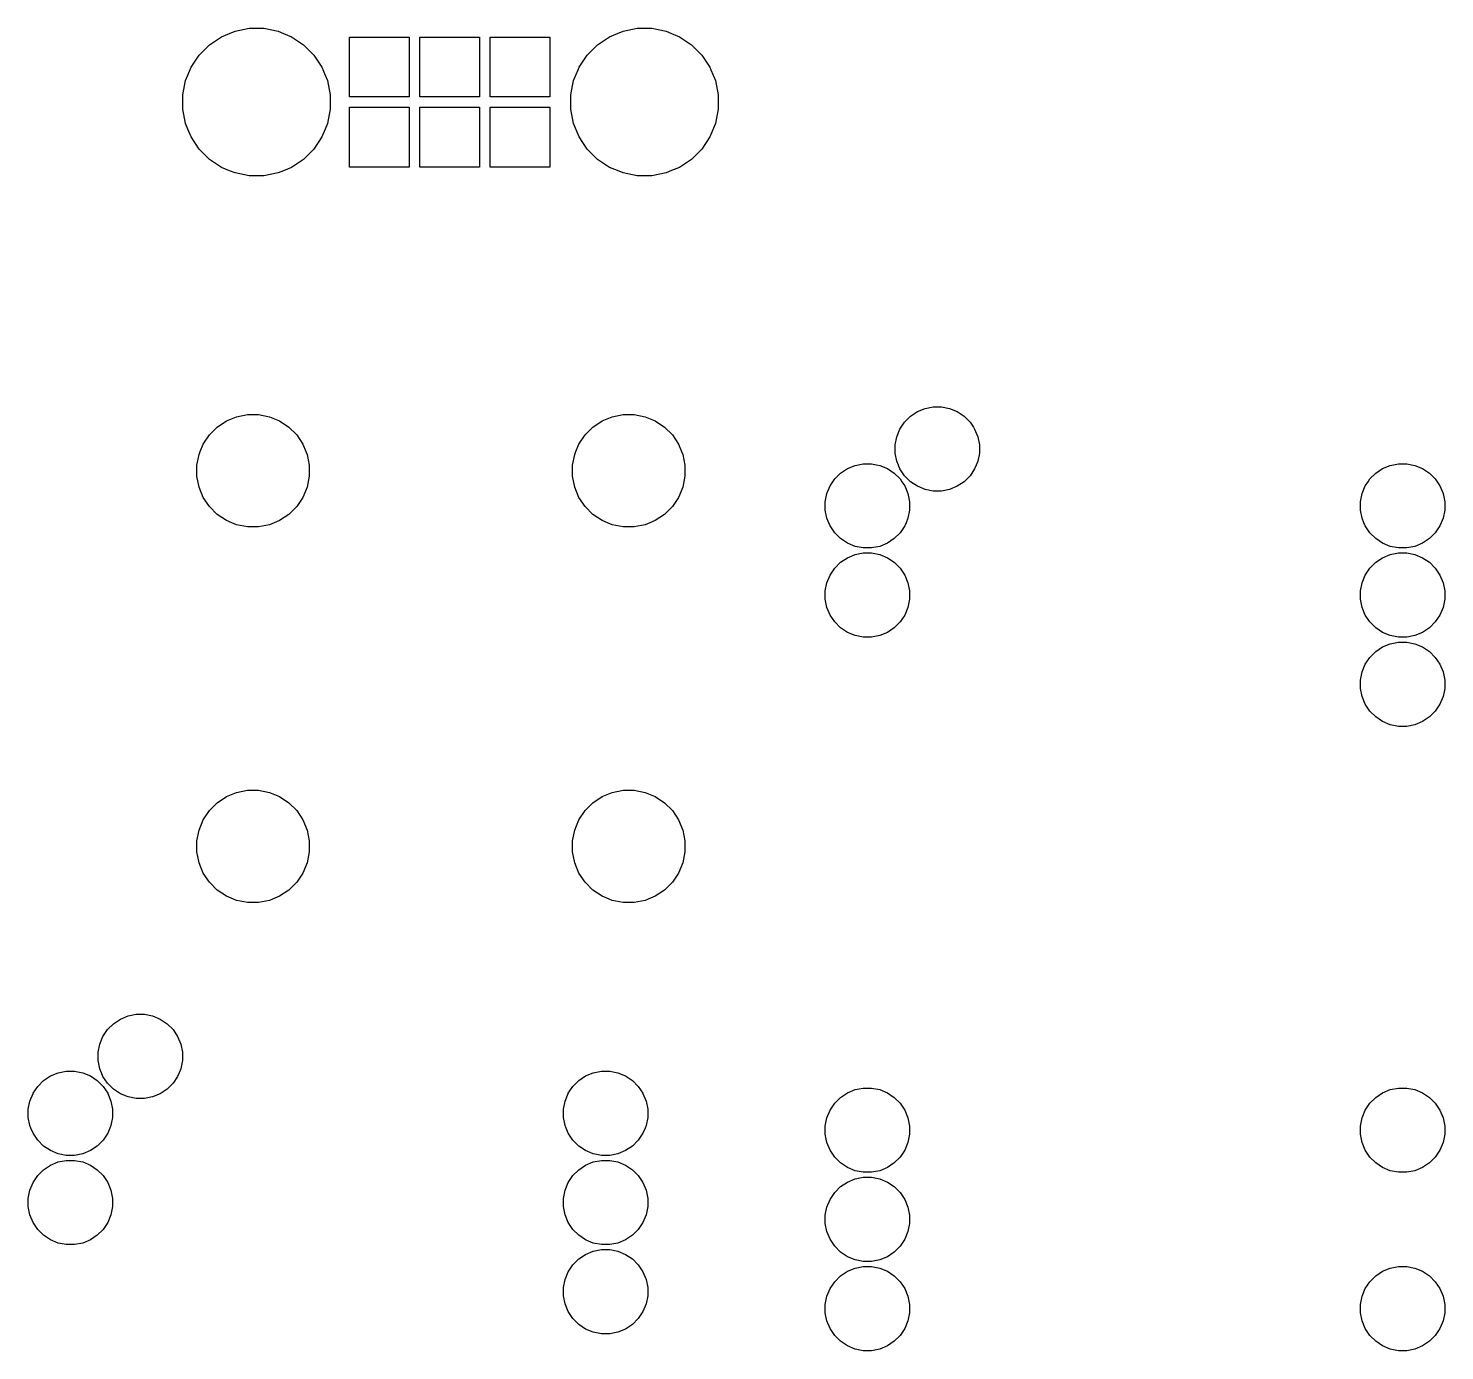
# Model space of a CAD drawing. Extents: x 4.1 to 91, y -81.8 to 12.9.
# Drawn here: x 4.1 to 44.44, y -24.76 to 12.9 of the extents above; entities that cross this region are included whole.
import ezdxf

# ---------------------------------------------------------------- set-up
doc = ezdxf.new("R2010")
doc.units = 0
doc.layers.add('BLACK', color=7, linetype='CONTINUOUS')

msp = doc.modelspace()

# ---------------------------------------------------------------- linework, layer by layer
at = {"layer": 'BLACK', "linetype": 'CONTINUOUS'}
for p, q in [((9.26141, 12.4311), (9.60536, 12.6609)), ((9.60536, 12.6609), (9.82923, 12.7536)), ((9.82923, 12.7536), (9.98753, 12.8192)), ((9.98753, 12.8192), (10.3932, 12.8999)), ((10.3932, 12.8999), (10.8069, 12.8999)), ((10.8069, 12.8999), (11.2126, 12.8192)), ((11.2126, 12.8192), (11.3709, 12.7536)), ((11.3709, 12.7536), (11.5948, 12.6609)), ((11.5948, 12.6609), (11.9388, 12.4311)), ((13.2499, 10.95), (13.2499, 12.65)), ((13.2499, 12.65), (14.9499, 12.65)), ((14.9499, 12.65), (14.9499, 10.95)), ((15.25, 10.9499), (15.25, 12.6499)), ((15.25, 12.6499), (16.95, 12.6499)), ((16.95, 12.6499), (16.95, 10.9499)), ((17.2501, 10.95), (17.2501, 12.6501)), ((17.2501, 12.6501), (18.9501, 12.6501)), ((18.9501, 12.6501), (18.9501, 10.95)), ((20.3113, 12.4311), (20.6553, 12.6609)), ((20.6553, 12.6609), (20.8792, 12.7536)), ((20.8792, 12.7536), (21.0375, 12.8192)), ((21.0375, 12.8192), (21.4432, 12.8999)), ((21.4432, 12.8999), (21.8568, 12.8999)), ((21.8568, 12.8999), (22.2625, 12.8192)), ((22.2625, 12.8192), (22.4208, 12.7536)), ((22.4208, 12.7536), (22.6447, 12.6609)), ((22.6447, 12.6609), (22.9887, 12.4311)), ((8.73908, 11.7946), (8.9689, 12.1386)), ((8.9689, 12.1386), (9.26141, 12.4311)), ((11.9388, 12.4311), (12.2313, 12.1386)), ((12.2313, 12.1386), (12.4611, 11.7946)), ((19.789, 11.7946), (20.0188, 12.1386)), ((20.0188, 12.1386), (20.3113, 12.4311)), ((22.9887, 12.4311), (23.2812, 12.1386)), ((23.2812, 12.1386), (23.511, 11.7946)), ((8.64635, 11.5707), (8.73908, 11.7946)), ((12.4611, 11.7946), (12.5538, 11.5707)), ((19.6307, 11.4125), (19.7577, 11.7192)), ((19.7577, 11.7192), (19.789, 11.7946)), ((23.511, 11.7946), (23.5422, 11.7192)), ((23.5422, 11.7192), (23.6693, 11.4125)), ((8.50008, 11.0067), (8.58078, 11.4124)), ((8.58078, 11.4124), (8.64635, 11.5707)), ((12.5538, 11.5707), (12.6194, 11.4124)), ((12.6194, 11.4124), (12.7001, 11.0067)), ((19.55, 11.0068), (19.6307, 11.4125)), ((23.6693, 11.4125), (23.75, 11.0068)), ((8.50008, 10.5931), (8.50008, 11.0067)), ((12.7001, 11.0067), (12.7001, 10.5931)), ((14.9499, 10.95), (13.2499, 10.95)), ((16.95, 10.9499), (15.25, 10.9499)), ((18.9501, 10.95), (17.2501, 10.95)), ((19.55, 10.5931), (19.55, 11.0068)), ((23.75, 11.0068), (23.75, 10.5931)), ((8.58078, 10.1873), (8.50008, 10.5931)), ((12.7001, 10.5931), (12.6194, 10.1873)), ((13.25, 8.95), (13.25, 10.65)), ((13.25, 10.65), (14.95, 10.65)), ((14.95, 10.65), (14.95, 8.95)), ((15.25, 8.95006), (15.25, 10.6501)), ((15.25, 10.6501), (16.95, 10.6501)), ((16.95, 10.6501), (16.95, 8.95006)), ((17.25, 8.95004), (17.25, 10.65)), ((17.25, 10.65), (18.95, 10.65)), ((18.95, 10.65), (18.95, 8.95004)), ((19.6307, 10.1874), (19.55, 10.5931)), ((23.75, 10.5931), (23.6693, 10.1874)), ((8.64635, 10.029), (8.58078, 10.1873)), ((12.6194, 10.1873), (12.5538, 10.029)), ((19.6307, 10.1873), (19.6307, 10.1874)), ((19.789, 9.8052), (19.6307, 10.1873)), ((23.6693, 10.1873), (23.511, 9.8052)), ((23.6693, 10.1874), (23.6693, 10.1873)), ((8.73908, 9.80517), (8.64635, 10.029)), ((8.9689, 9.46122), (8.73908, 9.80517)), ((12.4611, 9.80517), (12.2313, 9.46122)), ((12.5538, 10.029), (12.4611, 9.80517)), ((20.0188, 9.46125), (19.789, 9.8052)), ((23.511, 9.8052), (23.2812, 9.46125)), ((9.26141, 9.16871), (8.9689, 9.46122)), ((12.2313, 9.46122), (11.9388, 9.16871)), ((20.3113, 9.16874), (20.0188, 9.46125)), ((23.2812, 9.46125), (22.9887, 9.16874)), ((9.60536, 8.93889), (9.26141, 9.16871)), ((9.82923, 8.84616), (9.60536, 8.93889)), ((11.5948, 8.93889), (11.3709, 8.84616)), ((11.9388, 9.16871), (11.5948, 8.93889)), ((14.95, 8.95), (13.25, 8.95)), ((16.95, 8.95006), (15.25, 8.95006)), ((18.95, 8.95004), (17.25, 8.95004)), ((20.6553, 8.93892), (20.3113, 9.16874)), ((20.8792, 8.84619), (20.6553, 8.93892)), ((22.6447, 8.93892), (22.4208, 8.84619)), ((22.9887, 9.16874), (22.6447, 8.93892)), ((9.98753, 8.78059), (9.82923, 8.84616)), ((10.3932, 8.69989), (9.98753, 8.78059)), ((10.8069, 8.69989), (10.3932, 8.69989)), ((11.2126, 8.78059), (10.8069, 8.69989)), ((11.3709, 8.84616), (11.2126, 8.78059)), ((21.0375, 8.78062), (20.8792, 8.84619)), ((21.4432, 8.69992), (21.0375, 8.78062)), ((21.8568, 8.69992), (21.4432, 8.69992)), ((22.2625, 8.78062), (21.8568, 8.69992)), ((22.4208, 8.84619), (22.2625, 8.78062)), ((29.4216, 1.98343), (29.64, 2.07388)), ((29.64, 2.07388), (29.8718, 2.12)), ((29.64, 2.07388), (29.64, 2.07388)), ((29.64, 2.07388), (29.64, 2.07388)), ((29.8718, 2.12), (30.1082, 2.12)), ((30.1082, 2.12), (30.34, 2.07388)), ((30.34, 2.07388), (30.34, 2.07388)), ((30.34, 2.07388), (30.34, 2.07388)), ((30.34, 2.07388), (30.5584, 1.98343)), ((9.48006, 1.5428), (9.74212, 1.7179)), ((9.74212, 1.7179), (10.0333, 1.83851)), ((10.0333, 1.83851), (10.3424, 1.9)), ((10.0333, 1.83851), (10.0333, 1.83851)), ((10.0333, 1.83851), (10.0333, 1.83851)), ((10.3424, 1.9), (10.6576, 1.9)), ((10.6576, 1.9), (10.9667, 1.83851)), ((10.9667, 1.83851), (10.9667, 1.83851)), ((10.9667, 1.83851), (10.9667, 1.83851)), ((10.9667, 1.83851), (11.2579, 1.7179)), ((11.2579, 1.7179), (11.5199, 1.5428)), ((20.1801, 1.5428), (20.4421, 1.7179)), ((20.4421, 1.7179), (20.7333, 1.83851)), ((20.7333, 1.83851), (21.0424, 1.9)), ((20.7333, 1.83851), (20.7333, 1.83851)), ((20.7333, 1.83851), (20.7333, 1.83851)), ((21.0424, 1.9), (21.3576, 1.9)), ((21.3576, 1.9), (21.6667, 1.83851)), ((21.6667, 1.83851), (21.6667, 1.83851)), ((21.6667, 1.83851), (21.6667, 1.83851)), ((21.6667, 1.83851), (21.9579, 1.7179)), ((21.9579, 1.7179), (22.2199, 1.5428)), ((28.9629, 1.5428), (29.0579, 1.68495)), ((29.0579, 1.68495), (29.225, 1.8521)), ((29.225, 1.8521), (29.4216, 1.98343)), ((30.5584, 1.98343), (30.755, 1.8521)), ((30.755, 1.8521), (30.9221, 1.68495)), ((30.9221, 1.68495), (31.0171, 1.5428)), ((9.0821, 1.05788), (9.2572, 1.31994)), ((9.2572, 1.31994), (9.48006, 1.5428)), ((11.5199, 1.5428), (11.7428, 1.31994)), ((11.7428, 1.31994), (11.9179, 1.05788)), ((19.7821, 1.05788), (19.9572, 1.31994)), ((19.9572, 1.31994), (20.1801, 1.5428)), ((22.2199, 1.5428), (22.4428, 1.31994)), ((22.4428, 1.31994), (22.6179, 1.05788)), ((28.79, 1.03819), (28.8361, 1.27002)), ((28.8361, 1.27002), (28.9266, 1.48841)), ((28.9266, 1.48841), (28.9629, 1.5428)), ((31.0171, 1.5428), (31.0534, 1.48841)), ((31.0534, 1.48841), (31.1439, 1.27002)), ((31.1439, 1.27002), (31.19, 1.03819)), ((8.96149, 0.766701), (8.99681, 0.851987)), ((8.99681, 0.851987), (9.0821, 1.05788)), ((11.9179, 1.05788), (12.0032, 0.851987)), ((12.0032, 0.851987), (12.0385, 0.766701)), ((19.6615, 0.766701), (19.6968, 0.851987)), ((19.6968, 0.851987), (19.7821, 1.05788)), ((22.6179, 1.05788), (22.7032, 0.851987)), ((22.7032, 0.851987), (22.7385, 0.766701)), ((28.79, 0.801809), (28.79, 1.03819)), ((31.19, 1.03819), (31.19, 0.801809)), ((8.9, 0.457588), (8.96149, 0.766701)), ((8.9, 0.142412), (8.9, 0.457588)), ((12.0385, 0.766701), (12.1, 0.457588)), ((12.1, 0.457588), (12.1, 0.142412)), ((19.6, 0.457588), (19.6615, 0.766701)), ((19.6, 0.142412), (19.6, 0.457588)), ((22.7385, 0.766701), (22.8, 0.457588)), ((22.8, 0.457588), (22.8, 0.142412)), ((27.4316, 0.363426), (27.65, 0.453884)), ((27.65, 0.453885), (27.8818, 0.5)), ((27.65, 0.453884), (27.65, 0.453885)), ((27.65, 0.453884), (27.65, 0.453884)), ((27.8818, 0.5), (28.1182, 0.5)), ((28.1182, 0.5), (28.35, 0.453885)), ((28.35, 0.453885), (28.35, 0.453884)), ((28.35, 0.453884), (28.35, 0.453884)), ((28.35, 0.453884), (28.5684, 0.363426)), ((28.8361, 0.569975), (28.79, 0.801809)), ((28.8827, 0.457588), (28.8361, 0.569975)), ((28.9266, 0.351587), (28.8827, 0.457588)), ((31.0973, 0.457588), (31.0534, 0.351587)), ((31.1439, 0.569975), (31.0973, 0.457588)), ((31.19, 0.801809), (31.1439, 0.569975)), ((42.6716, 0.363426), (42.89, 0.453884)), ((42.89, 0.453885), (43.1218, 0.5)), ((42.89, 0.453884), (42.89, 0.453885)), ((42.89, 0.453884), (42.89, 0.453884)), ((43.1218, 0.5), (43.3582, 0.5)), ((43.3582, 0.5), (43.59, 0.453885)), ((43.59, 0.453885), (43.59, 0.453884)), ((43.59, 0.453884), (43.59, 0.453884)), ((43.59, 0.453884), (43.8084, 0.363426)), ((8.96149, -0.166701), (8.9, 0.142412)), ((12.1, 0.142412), (12.0385, -0.166701)), ((19.6615, -0.166701), (19.6, 0.142412)), ((22.8, 0.142412), (22.7385, -0.166701)), ((27.0164, -0.012101), (27.0679, 0.064955)), ((27.0679, 0.064955), (27.235, 0.232101)), ((27.235, 0.232101), (27.4316, 0.363426)), ((28.5684, 0.363426), (28.765, 0.232101)), ((28.765, 0.232101), (28.9321, 0.064955)), ((29.0579, 0.155045), (28.9266, 0.351587)), ((28.9321, 0.064955), (28.9836, -0.012101)), ((29.225, -0.012101), (29.0579, 0.155045)), ((30.9221, 0.155045), (30.755, -0.012101)), ((31.0534, 0.351587), (30.9221, 0.155045)), ((42.2564, -0.012101), (42.3079, 0.064955)), ((42.3079, 0.064955), (42.475, 0.232101)), ((42.475, 0.232101), (42.6716, 0.363426)), ((43.8084, 0.363426), (44.005, 0.232101)), ((44.005, 0.232101), (44.1721, 0.064955)), ((44.1721, 0.064955), (44.2236, -0.012101)), ((8.96149, -0.166703), (8.96149, -0.166701)), ((9.0821, -0.457884), (8.96149, -0.166703)), ((12.0385, -0.166703), (11.9179, -0.457884)), ((12.0385, -0.166701), (12.0385, -0.166703)), ((19.6615, -0.166703), (19.6615, -0.166701)), ((19.7821, -0.457884), (19.6615, -0.166703)), ((22.7385, -0.166703), (22.6179, -0.457884)), ((22.7385, -0.166701), (22.7385, -0.166703)), ((26.8, -0.581809), (26.8461, -0.349975)), ((26.8461, -0.349975), (26.9366, -0.131589)), ((26.9366, -0.131589), (27.0164, -0.012101)), ((28.9836, -0.012101), (29.0634, -0.131589)), ((29.0634, -0.131589), (29.1539, -0.349975)), ((29.1539, -0.349975), (29.2, -0.581809)), ((29.4216, -0.143426), (29.225, -0.012101)), ((29.4216, -0.143427), (29.4216, -0.143426)), ((29.64, -0.233885), (29.4216, -0.143427)), ((29.4216, -0.143427), (29.4216, -0.143427)), ((29.8718, -0.28), (29.64, -0.233885)), ((30.1082, -0.28), (29.8718, -0.28)), ((30.34, -0.233885), (30.1082, -0.28)), ((30.5584, -0.143427), (30.34, -0.233885)), ((30.755, -0.012101), (30.5584, -0.143426)), ((30.5584, -0.143426), (30.5584, -0.143427)), ((30.5584, -0.143427), (30.5584, -0.143427)), ((42.04, -0.581809), (42.0861, -0.349975)), ((42.0861, -0.349975), (42.1766, -0.131589)), ((42.1766, -0.131589), (42.2564, -0.012101)), ((44.2236, -0.012101), (44.3034, -0.131589)), ((44.3034, -0.131589), (44.3939, -0.349975)), ((44.3939, -0.349975), (44.44, -0.581809)), ((9.2572, -0.719941), (9.0821, -0.457884)), ((9.48006, -0.942801), (9.2572, -0.719941)), ((11.7428, -0.719941), (11.5199, -0.942801)), ((11.9179, -0.457884), (11.7428, -0.719941)), ((19.9572, -0.719941), (19.7821, -0.457884)), ((20.1801, -0.942801), (19.9572, -0.719941)), ((22.4428, -0.719941), (22.2199, -0.942801)), ((22.6179, -0.457884), (22.4428, -0.719941)), ((26.8, -0.818191), (26.8, -0.581809)), ((29.2, -0.581809), (29.2, -0.818191)), ((42.04, -0.818191), (42.04, -0.581809)), ((44.44, -0.581809), (44.44, -0.818191)), ((9.74212, -1.1179), (9.48006, -0.942801)), ((9.89902, -1.1829), (9.74212, -1.1179)), ((10.0333, -1.23851), (9.89902, -1.1829)), ((11.101, -1.1829), (10.9667, -1.23851)), ((11.2579, -1.1179), (11.101, -1.1829)), ((11.5199, -0.942801), (11.2579, -1.1179)), ((20.4421, -1.1179), (20.1801, -0.942801)), ((20.599, -1.1829), (20.4421, -1.1179)), ((20.7333, -1.23851), (20.599, -1.1829)), ((21.801, -1.1829), (21.6667, -1.23851)), ((21.9579, -1.1179), (21.801, -1.1829)), ((22.2199, -0.942801), (21.9579, -1.1179)), ((26.8461, -1.05002), (26.8, -0.818191)), ((26.9012, -1.1829), (26.8461, -1.05002)), ((26.9366, -1.26841), (26.9012, -1.1829)), ((29.0988, -1.1829), (29.0634, -1.26841)), ((29.1539, -1.05002), (29.0988, -1.1829)), ((29.2, -0.818191), (29.1539, -1.05002)), ((42.0861, -1.05002), (42.04, -0.818191)), ((42.1412, -1.1829), (42.0861, -1.05002)), ((42.1766, -1.26841), (42.1412, -1.1829)), ((44.3388, -1.1829), (44.3034, -1.26841)), ((44.3939, -1.05002), (44.3388, -1.1829)), ((44.44, -0.818191), (44.3939, -1.05002)), ((10.3424, -1.3), (10.0333, -1.23851)), ((10.6576, -1.3), (10.3424, -1.3)), ((10.9667, -1.23851), (10.6576, -1.3)), ((21.0424, -1.3), (20.7333, -1.23851)), ((21.3576, -1.3), (21.0424, -1.3)), ((21.6667, -1.23851), (21.3576, -1.3)), ((27.0679, -1.46496), (26.9366, -1.26841)), ((27.235, -1.6321), (27.0679, -1.46496)), ((28.9321, -1.46496), (28.765, -1.6321)), ((29.0634, -1.26841), (28.9321, -1.46496)), ((42.3079, -1.46496), (42.1766, -1.26841)), ((42.475, -1.6321), (42.3079, -1.46496)), ((44.1721, -1.46496), (44.005, -1.6321)), ((44.3034, -1.26841), (44.1721, -1.46496)), ((27.4316, -1.76343), (27.235, -1.6321)), ((27.65, -1.85389), (27.4316, -1.76343)), ((27.4316, -1.76343), (27.4316, -1.76343)), ((27.4316, -1.76343), (27.4316, -1.76343)), ((27.8818, -1.9), (27.65, -1.85389)), ((28.1182, -1.9), (27.8818, -1.9)), ((28.35, -1.85389), (28.1182, -1.9)), ((28.5684, -1.76343), (28.35, -1.85389)), ((28.765, -1.6321), (28.5684, -1.76343)), ((28.5684, -1.76343), (28.5684, -1.76343)), ((28.5684, -1.76343), (28.5684, -1.76343)), ((42.6716, -1.76343), (42.475, -1.6321)), ((42.89, -1.85389), (42.6716, -1.76343)), ((42.6716, -1.76343), (42.6716, -1.76343)), ((42.6716, -1.76343), (42.6716, -1.76343)), ((43.1218, -1.9), (42.89, -1.85389)), ((43.3582, -1.9), (43.1218, -1.9)), ((43.59, -1.85389), (43.3582, -1.9)), ((43.8084, -1.76343), (43.59, -1.85389)), ((44.005, -1.6321), (43.8084, -1.76343)), ((43.8084, -1.76343), (43.8084, -1.76343)), ((43.8084, -1.76343), (43.8084, -1.76343)), ((27.0679, -2.47504), (27.235, -2.3079)), ((27.235, -2.3079), (27.4316, -2.17657)), ((27.4316, -2.17657), (27.65, -2.08612)), ((27.65, -2.08611), (27.8818, -2.04)), ((27.65, -2.08612), (27.65, -2.08611)), ((27.65, -2.08612), (27.65, -2.08612)), ((27.8818, -2.04), (28.1182, -2.04)), ((28.1182, -2.04), (28.35, -2.08611)), ((28.35, -2.08611), (28.35, -2.08612)), ((28.35, -2.08612), (28.35, -2.08612)), ((28.35, -2.08612), (28.5684, -2.17657)), ((28.5684, -2.17657), (28.765, -2.3079)), ((28.765, -2.3079), (28.9321, -2.47504)), ((42.3079, -2.47504), (42.475, -2.3079)), ((42.475, -2.3079), (42.6716, -2.17657)), ((42.6716, -2.17657), (42.89, -2.08612)), ((42.89, -2.08611), (43.1218, -2.04)), ((42.89, -2.08612), (42.89, -2.08611)), ((42.89, -2.08612), (42.89, -2.08612)), ((43.1218, -2.04), (43.3582, -2.04)), ((43.3582, -2.04), (43.59, -2.08611)), ((43.59, -2.08611), (43.59, -2.08612)), ((43.59, -2.08612), (43.59, -2.08612)), ((43.59, -2.08612), (43.8084, -2.17657)), ((43.8084, -2.17657), (44.005, -2.3079)), ((44.005, -2.3079), (44.1721, -2.47504)), ((26.8461, -2.88997), (26.9366, -2.67159)), ((26.9366, -2.67159), (27.0679, -2.47504)), ((26.9366, -2.67159), (26.9366, -2.67159)), ((28.9321, -2.47504), (29.0634, -2.67159)), ((29.0634, -2.67159), (29.0634, -2.67159)), ((29.0634, -2.67159), (29.1539, -2.88997)), ((42.0861, -2.88997), (42.1766, -2.67159)), ((42.1766, -2.67159), (42.3079, -2.47504)), ((42.1766, -2.67159), (42.1766, -2.67159)), ((44.1721, -2.47504), (44.3034, -2.67159)), ((44.3034, -2.67159), (44.3034, -2.67159)), ((44.3034, -2.67159), (44.3939, -2.88997)), ((26.8, -3.12181), (26.8461, -2.88997)), ((26.8, -3.35819), (26.8, -3.12181)), ((29.1539, -2.88997), (29.2, -3.12181)), ((29.2, -3.12181), (29.2, -3.35819)), ((42.04, -3.12181), (42.0861, -2.88997)), ((42.04, -3.35819), (42.04, -3.12181)), ((44.3939, -2.88997), (44.44, -3.12181)), ((44.44, -3.12181), (44.44, -3.35819)), ((26.8461, -3.59002), (26.8, -3.35819)), ((26.8461, -3.59003), (26.8461, -3.59002)), ((26.9366, -3.80841), (26.8461, -3.59003)), ((29.1539, -3.59003), (29.0634, -3.80841)), ((29.2, -3.35819), (29.1539, -3.59002)), ((29.1539, -3.59002), (29.1539, -3.59003)), ((42.0861, -3.59002), (42.04, -3.35819)), ((42.0861, -3.59003), (42.0861, -3.59002)), ((42.1766, -3.80841), (42.0861, -3.59003)), ((44.3939, -3.59003), (44.3034, -3.80841)), ((44.44, -3.35819), (44.3939, -3.59002)), ((44.3939, -3.59002), (44.3939, -3.59003)), ((27.0679, -4.00495), (26.9366, -3.80841)), ((27.235, -4.1721), (27.0679, -4.00495)), ((28.9321, -4.00495), (28.765, -4.1721)), ((29.0634, -3.80841), (28.9321, -4.00495)), ((42.3079, -4.00495), (42.1766, -3.80841)), ((42.475, -4.1721), (42.3079, -4.00495)), ((44.1721, -4.00495), (44.005, -4.1721)), ((44.3034, -3.80841), (44.1721, -4.00495)), ((27.4316, -4.30343), (27.235, -4.1721)), ((27.65, -4.39389), (27.4316, -4.30343)), ((27.4316, -4.30343), (27.4316, -4.30343)), ((27.4316, -4.30343), (27.4316, -4.30343)), ((27.8818, -4.44), (27.65, -4.39389)), ((28.35, -4.39389), (28.1182, -4.44)), ((28.5684, -4.30343), (28.35, -4.39389)), ((28.765, -4.1721), (28.5684, -4.30343)), ((28.5684, -4.30343), (28.5684, -4.30343)), ((28.5684, -4.30343), (28.5684, -4.30343)), ((42.6716, -4.30343), (42.475, -4.1721)), ((42.89, -4.39389), (42.6716, -4.30343)), ((42.6716, -4.30343), (42.6716, -4.30343)), ((42.6716, -4.30343), (42.6716, -4.30343)), ((43.1218, -4.44), (42.89, -4.39389)), ((43.59, -4.39389), (43.3582, -4.44)), ((43.8084, -4.30343), (43.59, -4.39389)), ((44.005, -4.1721), (43.8084, -4.30343)), ((43.8084, -4.30343), (43.8084, -4.30343)), ((43.8084, -4.30343), (43.8084, -4.30343)), ((28.1182, -4.44), (27.8818, -4.44)), ((42.475, -4.8479), (42.6716, -4.71657)), ((42.6716, -4.71657), (42.89, -4.62612)), ((42.89, -4.62611), (43.1218, -4.58)), ((42.89, -4.62612), (42.89, -4.62611)), ((42.89, -4.62612), (42.89, -4.62612)), ((43.3582, -4.44), (43.1218, -4.44)), ((43.1218, -4.58), (43.3582, -4.58)), ((43.3582, -4.58), (43.59, -4.62611)), ((43.59, -4.62611), (43.59, -4.62612)), ((43.59, -4.62612), (43.59, -4.62612)), ((43.59, -4.62612), (43.8084, -4.71657)), ((43.8084, -4.71657), (44.005, -4.8479)), ((42.0861, -5.42997), (42.1766, -5.21159)), ((42.1766, -5.21159), (42.3079, -5.01504)), ((42.1766, -5.21159), (42.1766, -5.21159)), ((42.3079, -5.01504), (42.475, -4.8479)), ((44.005, -4.8479), (44.1721, -5.01504)), ((44.1721, -5.01504), (44.3034, -5.21159)), ((44.3034, -5.21159), (44.3034, -5.21159)), ((44.3034, -5.21159), (44.3939, -5.42997)), ((42.04, -5.66181), (42.0861, -5.42997)), ((44.3939, -5.42997), (44.44, -5.66181)), ((42.04, -5.89819), (42.04, -5.66181)), ((42.0861, -6.13002), (42.04, -5.89819)), ((44.44, -5.89819), (44.3939, -6.13002)), ((44.44, -5.66181), (44.44, -5.89819)), ((42.0861, -6.13003), (42.0861, -6.13002)), ((42.1766, -6.34841), (42.0861, -6.13003)), ((42.3079, -6.54495), (42.1766, -6.34841)), ((44.3034, -6.34841), (44.1721, -6.54495)), ((44.3939, -6.13003), (44.3034, -6.34841)), ((44.3939, -6.13002), (44.3939, -6.13003)), ((42.475, -6.7121), (42.3079, -6.54495)), ((42.6716, -6.84343), (42.475, -6.7121)), ((42.89, -6.93389), (42.6716, -6.84343)), ((42.6716, -6.84343), (42.6716, -6.84343)), ((42.6716, -6.84343), (42.6716, -6.84343)), ((43.8084, -6.84343), (43.59, -6.93389)), ((44.005, -6.7121), (43.8084, -6.84343)), ((43.8084, -6.84343), (43.8084, -6.84343)), ((43.8084, -6.84343), (43.8084, -6.84343)), ((44.1721, -6.54495), (44.005, -6.7121)), ((43.1218, -6.98), (42.89, -6.93389)), ((43.3582, -6.98), (43.1218, -6.98)), ((43.59, -6.93389), (43.3582, -6.98)), ((9.74212, -8.9821), (10.0333, -8.86149)), ((10.0333, -8.86149), (10.3424, -8.8)), ((10.0333, -8.86149), (10.0333, -8.86149)), ((10.0333, -8.86149), (10.0333, -8.86149)), ((10.3424, -8.8), (10.6576, -8.8)), ((10.6576, -8.8), (10.9667, -8.86149)), ((10.9667, -8.86149), (10.9667, -8.86149)), ((10.9667, -8.86149), (10.9667, -8.86149)), ((10.9667, -8.86149), (11.2579, -8.9821)), ((20.4421, -8.9821), (20.7333, -8.86149)), ((20.7333, -8.86149), (21.0424, -8.8)), ((20.7333, -8.86149), (20.7333, -8.86149)), ((20.7333, -8.86149), (20.7333, -8.86149)), ((21.0424, -8.8), (21.3576, -8.8)), ((21.3576, -8.8), (21.6667, -8.86149)), ((21.6667, -8.86149), (21.6667, -8.86149)), ((21.6667, -8.86149), (21.6667, -8.86149)), ((21.6667, -8.86149), (21.9579, -8.9821)), ((9.2572, -9.38006), (9.48006, -9.1572)), ((9.48006, -9.1572), (9.74212, -8.9821)), ((11.2579, -8.9821), (11.5199, -9.1572)), ((11.5199, -9.1572), (11.7428, -9.38006)), ((19.9572, -9.38006), (20.1801, -9.1572)), ((20.1801, -9.1572), (20.4421, -8.9821)), ((21.9579, -8.9821), (22.2199, -9.1572)), ((22.2199, -9.1572), (22.4428, -9.38006)), ((8.96149, -9.9333), (9.0821, -9.64212)), ((9.0821, -9.64212), (9.2572, -9.38006)), ((9.0821, -9.64212), (9.0821, -9.64212)), ((11.7428, -9.38006), (11.9179, -9.64212)), ((11.9179, -9.64212), (11.9179, -9.64212)), ((11.9179, -9.64212), (12.0385, -9.9333)), ((19.6615, -9.9333), (19.7821, -9.64212)), ((19.7821, -9.64212), (19.9572, -9.38006)), ((19.7821, -9.64212), (19.7821, -9.64212)), ((22.4428, -9.38006), (22.6179, -9.64212)), ((22.6179, -9.64212), (22.6179, -9.64212)), ((22.6179, -9.64212), (22.7385, -9.9333)), ((8.9, -10.2424), (8.96149, -9.9333)), ((12.0385, -9.9333), (12.1, -10.2424)), ((19.6, -10.2424), (19.6615, -9.9333)), ((22.7385, -9.9333), (22.8, -10.2424)), ((8.9, -10.5576), (8.9, -10.2424)), ((12.1, -10.2424), (12.1, -10.5576)), ((19.6, -10.5576), (19.6, -10.2424)), ((22.8, -10.2424), (22.8, -10.5576)), ((8.96149, -10.8667), (8.9, -10.5576)), ((9.0821, -11.1579), (8.96149, -10.8667)), ((8.96149, -10.8667), (8.96149, -10.8667)), ((12.0385, -10.8667), (11.9179, -11.1579)), ((12.1, -10.5576), (12.0385, -10.8667)), ((12.0385, -10.8667), (12.0385, -10.8667)), ((19.6615, -10.8667), (19.6, -10.5576)), ((19.7821, -11.1579), (19.6615, -10.8667)), ((19.6615, -10.8667), (19.6615, -10.8667)), ((22.7385, -10.8667), (22.6179, -11.1579)), ((22.8, -10.5576), (22.7385, -10.8667)), ((22.7385, -10.8667), (22.7385, -10.8667)), ((9.2572, -11.4199), (9.0821, -11.1579)), ((11.9179, -11.1579), (11.7428, -11.4199)), ((19.9572, -11.4199), (19.7821, -11.1579)), ((22.6179, -11.1579), (22.4428, -11.4199)), ((9.48006, -11.6428), (9.2572, -11.4199)), ((9.74212, -11.8179), (9.48006, -11.6428)), ((11.5199, -11.6428), (11.2579, -11.8179)), ((11.7428, -11.4199), (11.5199, -11.6428)), ((20.1801, -11.6428), (19.9572, -11.4199)), ((20.4421, -11.8179), (20.1801, -11.6428)), ((22.2199, -11.6428), (21.9579, -11.8179)), ((22.4428, -11.4199), (22.2199, -11.6428)), ((9.94801, -11.9032), (9.74212, -11.8179)), ((10.0333, -11.9385), (9.94801, -11.9032)), ((10.3424, -12), (10.0333, -11.9385)), ((10.6576, -12), (10.3424, -12)), ((10.9667, -11.9385), (10.6576, -12)), ((11.052, -11.9032), (10.9667, -11.9385)), ((11.2579, -11.8179), (11.052, -11.9032)), ((20.648, -11.9032), (20.4421, -11.8179)), ((20.7333, -11.9385), (20.648, -11.9032)), ((21.0424, -12), (20.7333, -11.9385)), ((21.3576, -12), (21.0424, -12)), ((21.6667, -11.9385), (21.3576, -12)), ((21.752, -11.9032), (21.6667, -11.9385)), ((21.9579, -11.8179), (21.752, -11.9032)), ((6.52504, -15.4479), (6.72159, -15.3166)), ((6.72159, -15.3166), (6.93997, -15.2261)), ((6.93997, -15.2261), (7.17181, -15.18)), ((6.93997, -15.2261), (6.93997, -15.2261)), ((6.93997, -15.2261), (6.93997, -15.2261)), ((7.17181, -15.18), (7.40819, -15.18)), ((7.40819, -15.18), (7.64002, -15.2261)), ((7.64002, -15.2261), (7.64003, -15.2261)), ((7.64003, -15.2261), (7.64003, -15.2261)), ((7.64003, -15.2261), (7.85841, -15.3166)), ((7.85841, -15.3166), (8.05495, -15.4479)), ((6.22657, -15.8116), (6.3579, -15.615)), ((6.3579, -15.615), (6.52504, -15.4479)), ((8.05495, -15.4479), (8.2221, -15.615)), ((8.2221, -15.615), (8.35343, -15.8116)), ((6.09, -16.2618), (6.13611, -16.03)), ((6.13611, -16.03), (6.22657, -15.8116)), ((6.22657, -15.8116), (6.22657, -15.8116)), ((8.35343, -15.8116), (8.35343, -15.8116)), ((8.35343, -15.8116), (8.44388, -16.03)), ((8.44388, -16.03), (8.49, -16.2618)), ((6.09, -16.4982), (6.09, -16.2618)), ((6.13611, -16.73), (6.09, -16.4982)), ((8.49, -16.4982), (8.44388, -16.73)), ((8.49, -16.2618), (8.49, -16.4982)), ((4.53505, -17.0679), (4.73159, -16.9366)), ((4.73159, -16.9366), (4.94997, -16.8461)), ((4.94997, -16.8461), (5.18181, -16.8)), ((4.94997, -16.8461), (4.94997, -16.8461)), ((4.94997, -16.8461), (4.94997, -16.8461)), ((5.18181, -16.8), (5.41819, -16.8)), ((5.41819, -16.8), (5.65002, -16.8461)), ((5.65002, -16.8461), (5.65003, -16.8461)), ((5.65003, -16.8461), (5.65003, -16.8461)), ((5.65003, -16.8461), (5.86841, -16.9366)), ((5.86841, -16.9366), (6.06495, -17.0679)), ((6.1842, -16.8461), (6.13611, -16.73)), ((6.22657, -16.9484), (6.1842, -16.8461)), ((8.3958, -16.8461), (8.35343, -16.9484)), ((8.44388, -16.73), (8.3958, -16.8461)), ((19.775, -17.0679), (19.9716, -16.9366)), ((19.9716, -16.9366), (20.19, -16.8461)), ((20.19, -16.8461), (20.4218, -16.8)), ((20.19, -16.8461), (20.19, -16.8461)), ((20.19, -16.8461), (20.19, -16.8461)), ((20.4218, -16.8), (20.6582, -16.8)), ((20.6582, -16.8), (20.89, -16.8461)), ((20.89, -16.8461), (20.89, -16.8461)), ((20.89, -16.8461), (20.89, -16.8461)), ((20.89, -16.8461), (21.1084, -16.9366)), ((21.1084, -16.9366), (21.305, -17.0679)), ((4.23705, -17.4309), (4.3679, -17.235)), ((4.3679, -17.235), (4.53505, -17.0679)), ((6.06495, -17.0679), (6.2321, -17.235)), ((6.3579, -17.145), (6.22657, -16.9484)), ((6.2321, -17.235), (6.36295, -17.4309)), ((6.52504, -17.3121), (6.3579, -17.145)), ((6.72159, -17.4434), (6.52504, -17.3121)), ((8.05495, -17.3121), (7.85841, -17.4434)), ((8.2221, -17.145), (8.05495, -17.3121)), ((8.35343, -16.9484), (8.2221, -17.145)), ((19.477, -17.4309), (19.6079, -17.235)), ((19.6079, -17.235), (19.775, -17.0679)), ((21.305, -17.0679), (21.4721, -17.235)), ((21.4721, -17.235), (21.603, -17.4309)), ((27.4316, -17.4166), (27.65, -17.3261)), ((27.65, -17.3261), (27.8818, -17.28)), ((27.8818, -17.28), (28.1182, -17.28)), ((28.1182, -17.28), (28.35, -17.3261)), ((28.35, -17.3261), (28.5684, -17.4166)), ((42.6716, -17.4166), (42.89, -17.3261)), ((42.89, -17.3261), (43.1218, -17.28)), ((43.1218, -17.28), (43.3582, -17.28)), ((43.3582, -17.28), (43.59, -17.3261)), ((43.59, -17.3261), (43.8084, -17.4166)), ((4.1, -17.8818), (4.14611, -17.65)), ((4.14611, -17.65), (4.23657, -17.4316)), ((4.23657, -17.4316), (4.23705, -17.4309)), ((6.36295, -17.4309), (6.36343, -17.4316)), ((6.36343, -17.4316), (6.45388, -17.65)), ((6.45388, -17.65), (6.5, -17.8818)), ((6.93997, -17.5339), (6.72159, -17.4434)), ((6.72159, -17.4434), (6.72159, -17.4434)), ((6.72159, -17.4434), (6.72159, -17.4434)), ((7.17181, -17.58), (6.93997, -17.5339)), ((7.40819, -17.58), (7.17181, -17.58)), ((7.64002, -17.5339), (7.40819, -17.58)), ((7.85841, -17.4434), (7.64002, -17.5339)), ((7.85841, -17.4434), (7.85841, -17.4434)), ((7.85841, -17.4434), (7.85841, -17.4434)), ((19.34, -17.8818), (19.3861, -17.65)), ((19.3861, -17.65), (19.4766, -17.4316)), ((19.4766, -17.4316), (19.477, -17.4309)), ((21.603, -17.4309), (21.6034, -17.4316)), ((21.6034, -17.4316), (21.6939, -17.65)), ((21.6939, -17.65), (21.74, -17.8818)), ((26.9366, -17.9116), (27.0679, -17.715)), ((27.0679, -17.715), (27.235, -17.5479)), ((27.235, -17.5479), (27.4316, -17.4166)), ((27.4316, -17.4166), (27.4316, -17.4166)), ((28.5684, -17.4166), (28.5684, -17.4166)), ((28.5684, -17.4166), (28.765, -17.5479)), ((28.765, -17.5479), (28.9321, -17.715)), ((28.9321, -17.715), (29.0634, -17.9116)), ((42.1766, -17.9116), (42.3079, -17.715)), ((42.3079, -17.715), (42.475, -17.5479)), ((42.475, -17.5479), (42.6716, -17.4166)), ((42.6716, -17.4166), (42.6716, -17.4166)), ((43.8084, -17.4166), (43.8084, -17.4166)), ((43.8084, -17.4166), (44.005, -17.5479)), ((44.005, -17.5479), (44.1721, -17.715)), ((44.1721, -17.715), (44.3034, -17.9116)), ((4.1, -18.1182), (4.1, -17.8818)), ((4.14611, -18.35), (4.1, -18.1182)), ((6.5, -18.1182), (6.45388, -18.35)), ((6.5, -17.8818), (6.5, -18.1182)), ((19.34, -18.1182), (19.34, -17.8818)), ((19.3861, -18.35), (19.34, -18.1182)), ((21.74, -18.1182), (21.6939, -18.35)), ((21.74, -17.8818), (21.74, -18.1182)), ((26.8, -18.3618), (26.8461, -18.13)), ((26.8461, -18.13), (26.9366, -17.9116)), ((26.9366, -17.9116), (26.9366, -17.9116)), ((29.0634, -17.9116), (29.0634, -17.9116)), ((29.0634, -17.9116), (29.1539, -18.13)), ((29.1539, -18.13), (29.2, -18.3618)), ((42.04, -18.3618), (42.0861, -18.13)), ((42.0861, -18.13), (42.1766, -17.9116)), ((42.1766, -17.9116), (42.1766, -17.9116)), ((44.3034, -17.9116), (44.3034, -17.9116)), ((44.3034, -17.9116), (44.3939, -18.13)), ((44.3939, -18.13), (44.44, -18.3618)), ((4.17474, -18.4191), (4.14611, -18.35)), ((4.23657, -18.5684), (4.17474, -18.4191)), ((6.42526, -18.4191), (6.36343, -18.5684)), ((6.45388, -18.35), (6.42526, -18.4191)), ((19.4147, -18.4191), (19.3861, -18.35)), ((19.4766, -18.5684), (19.4147, -18.4191)), ((21.6653, -18.4191), (21.6034, -18.5684)), ((21.6939, -18.35), (21.6653, -18.4191)), ((26.8, -18.5982), (26.8, -18.3618)), ((29.2, -18.3618), (29.2, -18.5982)), ((42.04, -18.5982), (42.04, -18.3618)), ((44.44, -18.3618), (44.44, -18.5982)), ((4.3679, -18.765), (4.23657, -18.5684)), ((4.53505, -18.9321), (4.3679, -18.765)), ((4.73159, -19.0634), (4.53505, -18.9321)), ((6.06495, -18.9321), (5.86841, -19.0634)), ((6.2321, -18.765), (6.06495, -18.9321)), ((6.36343, -18.5684), (6.2321, -18.765)), ((19.6079, -18.765), (19.4766, -18.5684)), ((19.775, -18.9321), (19.6079, -18.765)), ((19.9716, -19.0634), (19.775, -18.9321)), ((21.305, -18.9321), (21.1084, -19.0634)), ((21.4721, -18.765), (21.305, -18.9321)), ((21.6034, -18.5684), (21.4721, -18.765)), ((26.8461, -18.83), (26.8, -18.5982)), ((26.9366, -19.0484), (26.8461, -18.83)), ((26.8461, -18.83), (26.8461, -18.83)), ((29.1539, -18.83), (29.0634, -19.0484)), ((29.2, -18.5982), (29.1539, -18.83)), ((29.1539, -18.83), (29.1539, -18.83)), ((42.0861, -18.83), (42.04, -18.5982)), ((42.1766, -19.0484), (42.0861, -18.83)), ((42.0861, -18.83), (42.0861, -18.83)), ((44.3939, -18.83), (44.3034, -19.0484)), ((44.44, -18.5982), (44.3939, -18.83)), ((44.3939, -18.83), (44.3939, -18.83)), ((4.94997, -19.1539), (4.73159, -19.0634)), ((4.73159, -19.0634), (4.73159, -19.0634)), ((4.73159, -19.0634), (4.73159, -19.0634)), ((5.18181, -19.2), (4.94997, -19.1539)), ((4.94997, -19.3861), (5.18181, -19.34)), ((5.41819, -19.2), (5.18181, -19.2)), ((5.18181, -19.34), (5.41819, -19.34)), ((5.65002, -19.1539), (5.41819, -19.2)), ((5.41819, -19.34), (5.65002, -19.3861)), ((5.86841, -19.0634), (5.65002, -19.1539)), ((5.86841, -19.0634), (5.86841, -19.0634)), ((5.86841, -19.0634), (5.86841, -19.0634)), ((20.19, -19.1539), (19.9716, -19.0634)), ((19.9716, -19.0634), (19.9716, -19.0634)), ((19.9716, -19.0634), (19.9716, -19.0634)), ((20.4218, -19.2), (20.19, -19.1539)), ((20.19, -19.3861), (20.4218, -19.34)), ((20.6582, -19.2), (20.4218, -19.2)), ((20.4218, -19.34), (20.6582, -19.34)), ((20.89, -19.1539), (20.6582, -19.2)), ((20.6582, -19.34), (20.89, -19.3861)), ((21.1084, -19.0634), (20.89, -19.1539)), ((21.1084, -19.0634), (21.1084, -19.0634)), ((21.1084, -19.0634), (21.1084, -19.0634)), ((27.0679, -19.245), (26.9366, -19.0484)), ((27.235, -19.4121), (27.0679, -19.245)), ((28.9321, -19.245), (28.765, -19.4121)), ((29.0634, -19.0484), (28.9321, -19.245)), ((42.3079, -19.245), (42.1766, -19.0484)), ((42.475, -19.4121), (42.3079, -19.245)), ((44.1721, -19.245), (44.005, -19.4121)), ((44.3034, -19.0484), (44.1721, -19.245)), ((4.3679, -19.775), (4.53505, -19.6079)), ((4.53505, -19.6079), (4.73159, -19.4766)), ((4.73159, -19.4766), (4.94997, -19.3861)), ((4.94997, -19.3861), (4.94997, -19.3861)), ((4.94997, -19.3861), (4.94997, -19.3861)), ((5.65002, -19.3861), (5.65003, -19.3861)), ((5.65003, -19.3861), (5.65003, -19.3861)), ((5.65003, -19.3861), (5.86841, -19.4766)), ((5.86841, -19.4766), (6.06495, -19.6079)), ((6.06495, -19.6079), (6.2321, -19.775)), ((19.6079, -19.775), (19.775, -19.6079)), ((19.775, -19.6079), (19.9716, -19.4766)), ((19.9716, -19.4766), (20.19, -19.3861)), ((20.19, -19.3861), (20.19, -19.3861)), ((20.19, -19.3861), (20.19, -19.3861)), ((20.89, -19.3861), (20.89, -19.3861)), ((20.89, -19.3861), (20.89, -19.3861)), ((20.89, -19.3861), (21.1084, -19.4766)), ((21.1084, -19.4766), (21.305, -19.6079)), ((21.305, -19.6079), (21.4721, -19.775)), ((27.4316, -19.5434), (27.235, -19.4121)), ((27.65, -19.6339), (27.4316, -19.5434)), ((27.4316, -19.5434), (27.4316, -19.5434)), ((27.4316, -19.5434), (27.4316, -19.5434)), ((27.8818, -19.68), (27.65, -19.6339)), ((28.1182, -19.68), (27.8818, -19.68)), ((28.35, -19.6339), (28.1182, -19.68)), ((28.5684, -19.5434), (28.35, -19.6339)), ((28.765, -19.4121), (28.5684, -19.5434)), ((28.5684, -19.5434), (28.5684, -19.5434)), ((28.5684, -19.5434), (28.5684, -19.5434)), ((42.6716, -19.5434), (42.475, -19.4121)), ((42.89, -19.6339), (42.6716, -19.5434)), ((42.6716, -19.5434), (42.6716, -19.5434)), ((42.6716, -19.5434), (42.6716, -19.5434)), ((43.1218, -19.68), (42.89, -19.6339)), ((43.3582, -19.68), (43.1218, -19.68)), ((43.59, -19.6339), (43.3582, -19.68)), ((43.8084, -19.5434), (43.59, -19.6339)), ((44.005, -19.4121), (43.8084, -19.5434)), ((43.8084, -19.5434), (43.8084, -19.5434)), ((43.8084, -19.5434), (43.8084, -19.5434)), ((4.14611, -20.19), (4.23657, -19.9716)), ((4.23657, -19.9716), (4.3679, -19.775)), ((4.23657, -19.9716), (4.23657, -19.9716)), ((6.2321, -19.775), (6.36343, -19.9716)), ((6.36343, -19.9716), (6.36343, -19.9716)), ((6.36343, -19.9716), (6.45388, -20.19)), ((19.3861, -20.19), (19.4766, -19.9716)), ((19.4766, -19.9716), (19.6079, -19.775)), ((19.4766, -19.9716), (19.4766, -19.9716)), ((21.4721, -19.775), (21.6034, -19.9716)), ((21.6034, -19.9716), (21.6034, -19.9716)), ((21.6034, -19.9716), (21.6939, -20.19)), ((27.0679, -20.255), (27.235, -20.0879)), ((27.235, -20.0879), (27.4316, -19.9566)), ((27.4316, -19.9566), (27.65, -19.8661)), ((27.4316, -19.9566), (27.4316, -19.9566)), ((27.65, -19.8661), (27.8818, -19.82)), ((27.8818, -19.82), (28.1182, -19.82)), ((28.1182, -19.82), (28.35, -19.8661)), ((28.35, -19.8661), (28.5684, -19.9566)), ((28.5684, -19.9566), (28.5684, -19.9566)), ((28.5684, -19.9566), (28.765, -20.0879)), ((28.765, -20.0879), (28.9321, -20.255)), ((4.1, -20.4218), (4.14611, -20.19)), ((4.1, -20.6582), (4.1, -20.4218)), ((6.45388, -20.19), (6.5, -20.4218)), ((6.5, -20.4218), (6.5, -20.6582)), ((19.34, -20.4218), (19.3861, -20.19)), ((19.34, -20.6582), (19.34, -20.4218)), ((21.6939, -20.19), (21.74, -20.4218)), ((21.74, -20.4218), (21.74, -20.6582)), ((26.8461, -20.67), (26.9366, -20.4516)), ((26.9366, -20.4516), (27.0679, -20.255)), ((26.9366, -20.4516), (26.9366, -20.4516)), ((28.9321, -20.255), (29.0634, -20.4516)), ((29.0634, -20.4516), (29.0634, -20.4516)), ((29.0634, -20.4516), (29.1539, -20.67)), ((4.14611, -20.89), (4.1, -20.6582)), ((4.23657, -21.1084), (4.14611, -20.89)), ((6.45388, -20.89), (6.36343, -21.1084)), ((6.5, -20.6582), (6.45388, -20.89)), ((19.3861, -20.89), (19.34, -20.6582)), ((19.4766, -21.1084), (19.3861, -20.89)), ((21.6939, -20.89), (21.6034, -21.1084)), ((21.74, -20.6582), (21.6939, -20.89)), ((26.8, -20.9018), (26.8461, -20.67)), ((26.8, -21.1382), (26.8, -20.9018)), ((29.1539, -20.67), (29.2, -20.9018)), ((29.2, -20.9018), (29.2, -21.1382)), ((4.3679, -21.305), (4.23657, -21.1084)), ((4.23657, -21.1084), (4.23657, -21.1084)), ((4.53505, -21.4721), (4.3679, -21.305)), ((6.2321, -21.305), (6.06495, -21.4721)), ((6.36343, -21.1084), (6.2321, -21.305)), ((6.36343, -21.1084), (6.36343, -21.1084)), ((19.6079, -21.305), (19.4766, -21.1084)), ((19.4766, -21.1084), (19.4766, -21.1084)), ((19.775, -21.4721), (19.6079, -21.305)), ((21.4721, -21.305), (21.305, -21.4721)), ((21.6034, -21.1084), (21.4721, -21.305)), ((21.6034, -21.1084), (21.6034, -21.1084)), ((26.8461, -21.37), (26.8, -21.1382)), ((26.9366, -21.5884), (26.8461, -21.37)), ((26.8461, -21.37), (26.8461, -21.37)), ((29.1539, -21.37), (29.0634, -21.5884)), ((29.2, -21.1382), (29.1539, -21.37)), ((29.1539, -21.37), (29.1539, -21.37)), ((4.73159, -21.6034), (4.53505, -21.4721)), ((4.94997, -21.6939), (4.73159, -21.6034)), ((4.73159, -21.6034), (4.73159, -21.6034)), ((4.73159, -21.6034), (4.73159, -21.6034)), ((5.18181, -21.74), (4.94997, -21.6939)), ((5.41819, -21.74), (5.18181, -21.74)), ((5.65002, -21.6939), (5.41819, -21.74)), ((5.86841, -21.6034), (5.65002, -21.6939)), ((6.06495, -21.4721), (5.86841, -21.6034)), ((5.86841, -21.6034), (5.86841, -21.6034)), ((5.86841, -21.6034), (5.86841, -21.6034)), ((19.9716, -21.6034), (19.775, -21.4721)), ((20.19, -21.6939), (19.9716, -21.6034)), ((19.9716, -21.6034), (19.9716, -21.6034)), ((19.9716, -21.6034), (19.9716, -21.6034)), ((20.4218, -21.74), (20.19, -21.6939)), ((20.6582, -21.74), (20.4218, -21.74)), ((20.89, -21.6939), (20.6582, -21.74)), ((21.1084, -21.6034), (20.89, -21.6939)), ((21.305, -21.4721), (21.1084, -21.6034)), ((21.1084, -21.6034), (21.1084, -21.6034)), ((21.1084, -21.6034), (21.1084, -21.6034)), ((27.0679, -21.785), (26.9366, -21.5884)), ((29.0634, -21.5884), (28.9321, -21.785)), ((19.6079, -22.315), (19.775, -22.1479)), ((19.775, -22.1479), (19.9716, -22.0166)), ((19.9716, -22.0166), (20.19, -21.9261)), ((20.19, -21.9261), (20.4218, -21.88)), ((20.19, -21.9261), (20.19, -21.9261)), ((20.19, -21.9261), (20.19, -21.9261)), ((20.4218, -21.88), (20.6582, -21.88)), ((20.6582, -21.88), (20.89, -21.9261)), ((20.89, -21.9261), (20.89, -21.9261)), ((20.89, -21.9261), (20.89, -21.9261)), ((20.89, -21.9261), (21.1084, -22.0166)), ((21.1084, -22.0166), (21.305, -22.1479)), ((21.305, -22.1479), (21.4721, -22.315)), ((27.235, -21.9521), (27.0679, -21.785)), ((27.4316, -22.0834), (27.235, -21.9521)), ((27.65, -22.1739), (27.4316, -22.0834)), ((27.4316, -22.0834), (27.4316, -22.0834)), ((27.4316, -22.0834), (27.4316, -22.0834)), ((27.8818, -22.22), (27.65, -22.1739)), ((28.35, -22.1739), (28.1182, -22.22)), ((28.5684, -22.0834), (28.35, -22.1739)), ((28.765, -21.9521), (28.5684, -22.0834)), ((28.5684, -22.0834), (28.5684, -22.0834)), ((28.5684, -22.0834), (28.5684, -22.0834)), ((28.9321, -21.785), (28.765, -21.9521)), ((19.3861, -22.73), (19.4766, -22.5116)), ((19.4766, -22.5116), (19.6079, -22.315)), ((19.4766, -22.5116), (19.4766, -22.5116)), ((21.4721, -22.315), (21.6034, -22.5116)), ((21.6034, -22.5116), (21.6034, -22.5116)), ((21.6034, -22.5116), (21.6939, -22.73)), ((27.235, -22.6279), (27.4316, -22.4966)), ((27.4316, -22.4966), (27.65, -22.4061)), ((27.65, -22.4061), (27.8818, -22.36)), ((27.65, -22.4061), (27.65, -22.4061)), ((27.65, -22.4061), (27.65, -22.4061)), ((28.1182, -22.22), (27.8818, -22.22)), ((27.8818, -22.36), (28.1182, -22.36)), ((28.1182, -22.36), (28.35, -22.4061)), ((28.35, -22.4061), (28.35, -22.4061)), ((28.35, -22.4061), (28.35, -22.4061)), ((28.35, -22.4061), (28.5684, -22.4966)), ((28.5684, -22.4966), (28.765, -22.6279)), ((42.475, -22.6279), (42.6716, -22.4966)), ((42.6716, -22.4966), (42.89, -22.4061)), ((42.89, -22.4061), (43.1218, -22.36)), ((42.89, -22.4061), (42.89, -22.4061)), ((42.89, -22.4061), (42.89, -22.4061)), ((43.1218, -22.36), (43.3582, -22.36)), ((43.3582, -22.36), (43.59, -22.4061)), ((43.59, -22.4061), (43.59, -22.4061)), ((43.59, -22.4061), (43.59, -22.4061)), ((43.59, -22.4061), (43.8084, -22.4966)), ((43.8084, -22.4966), (44.005, -22.6279)), ((19.34, -22.9618), (19.3861, -22.73)), ((19.34, -23.1982), (19.34, -22.9618)), ((21.6939, -22.73), (21.74, -22.9618)), ((21.74, -22.9618), (21.74, -23.1982)), ((26.8461, -23.21), (26.9366, -22.9916)), ((26.9366, -22.9916), (27.0679, -22.795)), ((26.9366, -22.9916), (26.9366, -22.9916)), ((27.0679, -22.795), (27.235, -22.6279)), ((28.765, -22.6279), (28.9321, -22.795)), ((28.9321, -22.795), (29.0634, -22.9916)), ((29.0634, -22.9916), (29.0634, -22.9916)), ((29.0634, -22.9916), (29.1539, -23.21)), ((42.0861, -23.21), (42.1766, -22.9916)), ((42.1766, -22.9916), (42.3079, -22.795)), ((42.1766, -22.9916), (42.1766, -22.9916)), ((42.3079, -22.795), (42.475, -22.6279)), ((44.005, -22.6279), (44.1721, -22.795)), ((44.1721, -22.795), (44.3034, -22.9916)), ((44.3034, -22.9916), (44.3034, -22.9916)), ((44.3034, -22.9916), (44.3939, -23.21)), ((19.3861, -23.43), (19.34, -23.1982)), ((21.74, -23.1982), (21.6939, -23.43)), ((26.8, -23.4418), (26.8461, -23.21)), ((29.1539, -23.21), (29.2, -23.4418)), ((42.04, -23.4418), (42.0861, -23.21)), ((44.3939, -23.21), (44.44, -23.4418)), ((19.4766, -23.6484), (19.3861, -23.43)), ((19.6079, -23.845), (19.4766, -23.6484)), ((19.4766, -23.6484), (19.4766, -23.6484)), ((21.6034, -23.6484), (21.4721, -23.845)), ((21.6939, -23.43), (21.6034, -23.6484)), ((21.6034, -23.6484), (21.6034, -23.6484)), ((26.8, -23.6782), (26.8, -23.4418)), ((26.8461, -23.91), (26.8, -23.6782)), ((29.2, -23.6782), (29.1539, -23.91)), ((29.2, -23.4418), (29.2, -23.6782)), ((42.04, -23.6782), (42.04, -23.4418)), ((42.0861, -23.91), (42.04, -23.6782)), ((44.44, -23.6782), (44.3939, -23.91)), ((44.44, -23.4418), (44.44, -23.6782)), ((19.775, -24.0121), (19.6079, -23.845)), ((19.9716, -24.1434), (19.775, -24.0121)), ((20.19, -24.2339), (19.9716, -24.1434)), ((19.9716, -24.1434), (19.9716, -24.1434)), ((19.9716, -24.1434), (19.9716, -24.1434)), ((21.1084, -24.1434), (20.89, -24.2339)), ((21.305, -24.0121), (21.1084, -24.1434)), ((21.1084, -24.1434), (21.1084, -24.1434)), ((21.1084, -24.1434), (21.1084, -24.1434)), ((21.4721, -23.845), (21.305, -24.0121)), ((26.9366, -24.1284), (26.8461, -23.91)), ((26.8461, -23.91), (26.8461, -23.91)), ((27.0679, -24.325), (26.9366, -24.1284)), ((29.0634, -24.1284), (28.9321, -24.325)), ((29.1539, -23.91), (29.0634, -24.1284)), ((29.1539, -23.91), (29.1539, -23.91)), ((42.1766, -24.1284), (42.0861, -23.91)), ((42.0861, -23.91), (42.0861, -23.91)), ((42.3079, -24.325), (42.1766, -24.1284)), ((44.3034, -24.1284), (44.1721, -24.325)), ((44.3939, -23.91), (44.3034, -24.1284)), ((44.3939, -23.91), (44.3939, -23.91)), ((20.4218, -24.28), (20.19, -24.2339)), ((20.6582, -24.28), (20.4218, -24.28)), ((20.89, -24.2339), (20.6582, -24.28)), ((27.235, -24.4921), (27.0679, -24.325)), ((27.4316, -24.6234), (27.235, -24.4921)), ((28.765, -24.4921), (28.5684, -24.6234)), ((28.9321, -24.325), (28.765, -24.4921)), ((42.475, -24.4921), (42.3079, -24.325)), ((42.6716, -24.6234), (42.475, -24.4921)), ((44.005, -24.4921), (43.8084, -24.6234)), ((44.1721, -24.325), (44.005, -24.4921)), ((27.65, -24.7139), (27.4316, -24.6234)), ((27.4316, -24.6234), (27.4316, -24.6234)), ((27.4316, -24.6234), (27.4316, -24.6234)), ((27.8818, -24.76), (27.65, -24.7139)), ((28.1182, -24.76), (27.8818, -24.76)), ((28.35, -24.7139), (28.1182, -24.76)), ((28.5684, -24.6234), (28.35, -24.7139)), ((28.5684, -24.6234), (28.5684, -24.6234)), ((28.5684, -24.6234), (28.5684, -24.6234)), ((42.89, -24.7139), (42.6716, -24.6234)), ((42.6716, -24.6234), (42.6716, -24.6234)), ((42.6716, -24.6234), (42.6716, -24.6234)), ((43.1218, -24.76), (42.89, -24.7139)), ((43.3582, -24.76), (43.1218, -24.76)), ((43.59, -24.7139), (43.3582, -24.76)), ((43.8084, -24.6234), (43.59, -24.7139)), ((43.8084, -24.6234), (43.8084, -24.6234)), ((43.8084, -24.6234), (43.8084, -24.6234))]:
    msp.add_line(p, q, dxfattribs=at)

doc.saveas('drawing.dxf')
